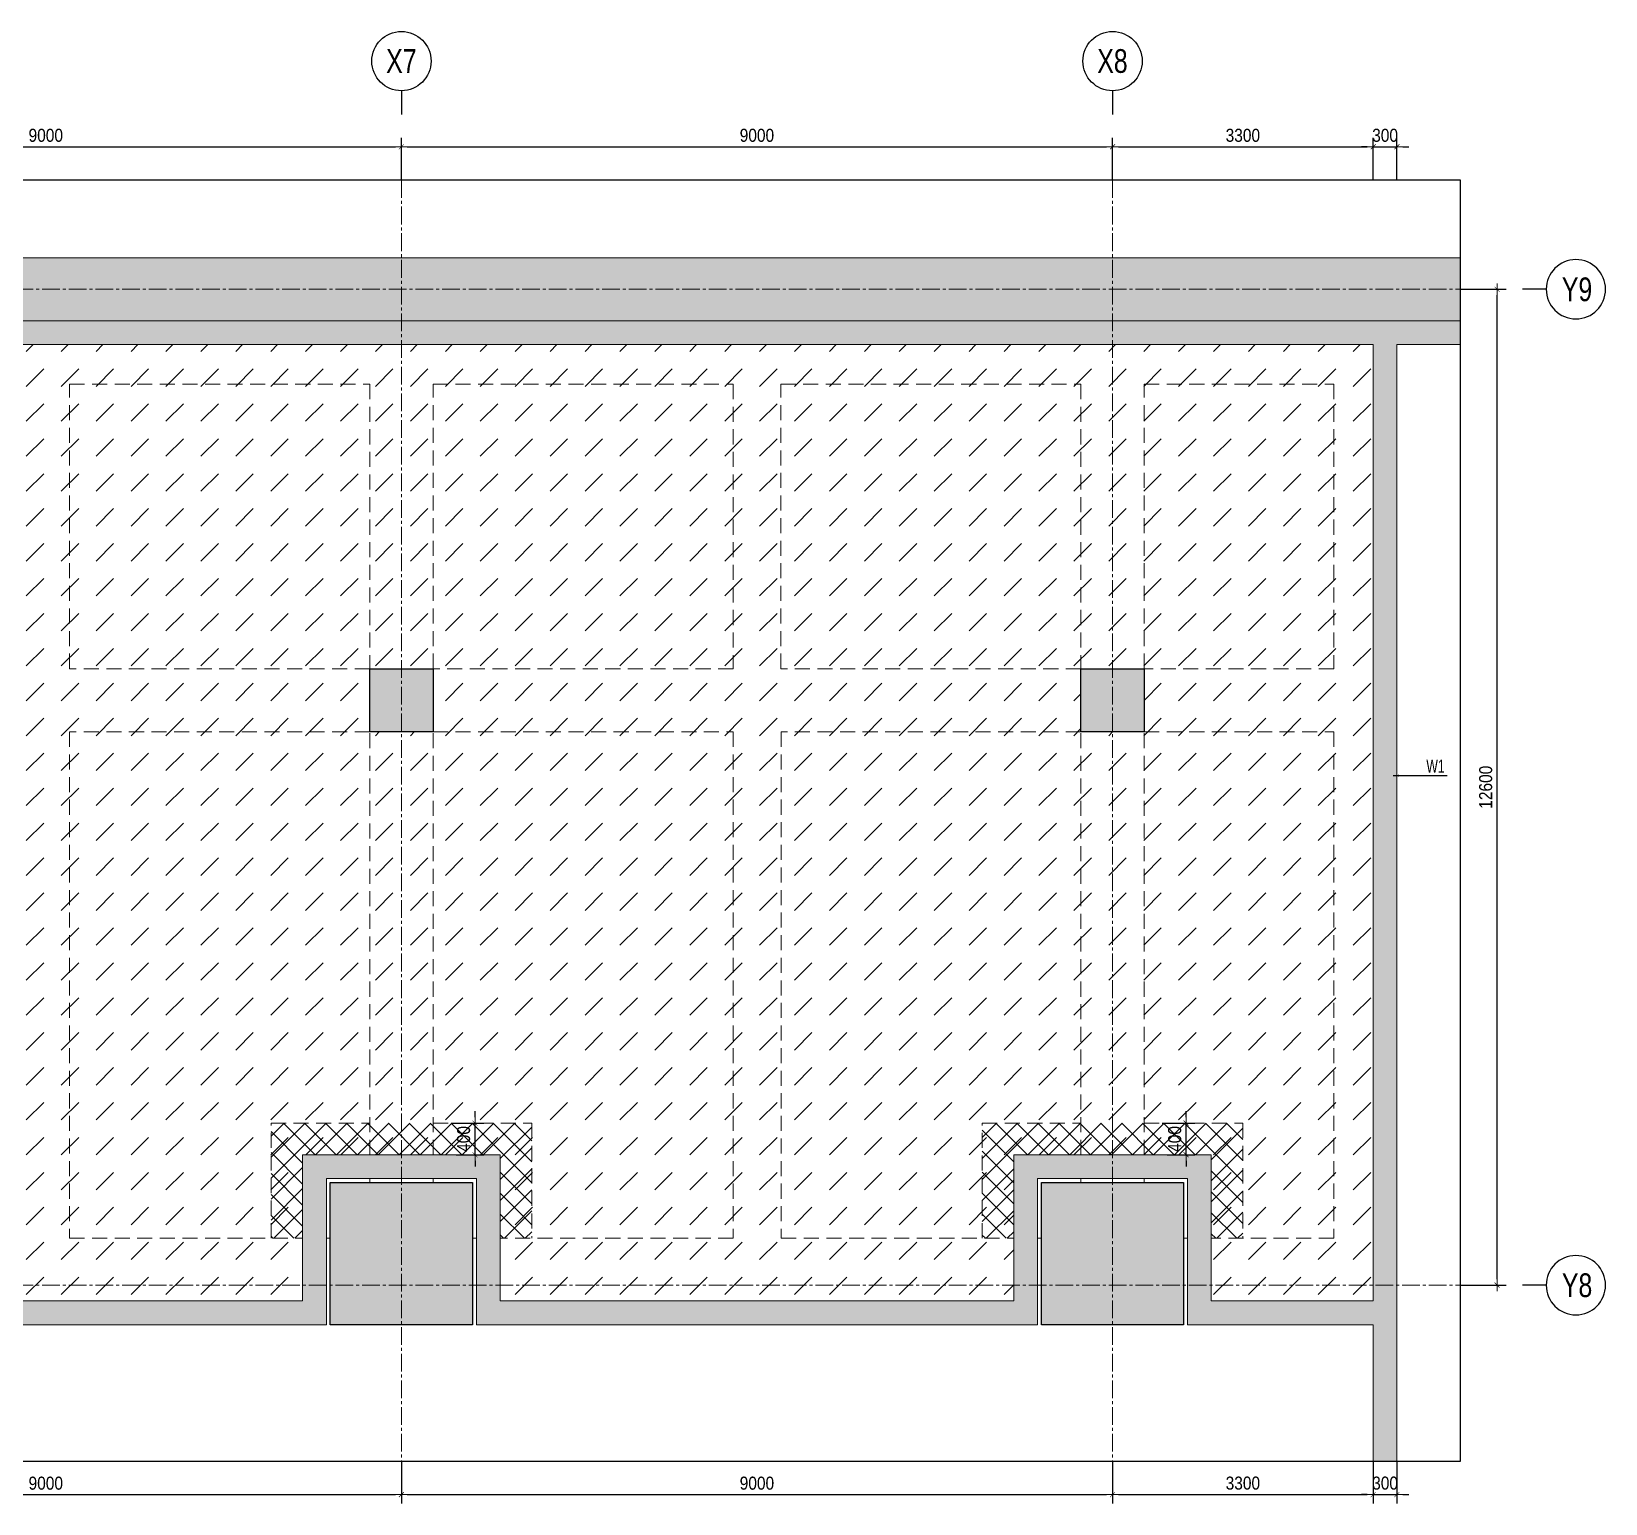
# Model space of a CAD drawing. Extents: x 512210 to 544733856, y -92216 to 2317910607.
# Drawn here: x 730915 to 750836, y -16191 to 2432 of the extents above; entities that cross this region are included whole.
import ezdxf
from ezdxf.enums import TextEntityAlignment as Align

# ---------------------------------------------------------------- set-up
doc = ezdxf.new("R2010")
doc.units = 0
doc.header["$LTSCALE"] = 300
doc.header["$MEASUREMENT"] = 0
doc.linetypes.add('CENTER2', pattern=[1.125, 0.75, -0.125, 0.125, -0.125])
doc.linetypes.add('HIDDEN2', pattern=[4.7625, 3.175, -1.5875])
doc.layers.get('0').update_dxf_attribs({"linetype": 'CONTINUOUS'})
doc.layers.get('DEFPOINTS').update_dxf_attribs({"linetype": 'CONTINUOUS'})
for name, color, linetype, lineweight in [('00-TT.Dim', 8, 'CONTINUOUS', 13), ('NDC_S_AXIS', 5, 'CENTER2', 15), ('NDC_S_BEAM', 3, 'HIDDEN2', 20), ('NDC_S_DIM', 1, 'CONTINUOUS', 15), ('NDC_S_HATCH COLUMN AND WALL', 251, 'CONTINUOUS', 13), ('NDC_S_HATCH MATERIAL', 8, 'CONTINUOUS', 13), ('NDC_S_SLAB', 2, 'CONTINUOUS', 18)]:
    doc.layers.add(name, color=color, linetype=linetype, lineweight=lineweight)
doc.layers.add('A-SYM', color=7, linetype='CONTINUOUS')
doc.layers.add('NDC_S-COLUMN', color=4, linetype='CONTINUOUS')
doc.styles.add('02. TT-ArialS', font='3t-unicode.shx', dxfattribs={"width": 0.7})
doc.styles.add('Heerim', font='', dxfattribs={"width": 0.8})
doc.styles.add('NDC_ARIAL', font='arial.ttf', dxfattribs={"width": 0.85})
doc.styles.get('Heerim').set_extended_font_data('Dotum')
doc.dimstyles.new('NDC_1-75', dxfattribs={"dimscale": 75, "dimtxt": 2.2, "dimasz": 1, "dimexe": 1.5, "dimexo": 0, "dimgap": 0.8, "dimtad": 1, "dimdec": 0, "dimdsep": 46, "dimtxsty": 'NDC_ARIAL', "dimblk": 'DIMMARK', "dimcen": 49999.938995, "dimdle": 1.5, "dimclrd": 1, "dimclre": 1, "dimclrt": 3, "dimadec": 0, "dimazin": 0, "dimtfac": 1, "dimtdec": 0, "dimtix": 1, "dimtmove": 1, "dimatfit": 3, "dimfxl": 1, "dimarcsym": 0})
pattern_1 = [(45, (0, 4129.25), (-132.58252, 132.58252), []), (135, (0, 4129.25), (-132.58252, -132.58252), [])]

# ---------------------------------------------------------------- blocks, each defined once
blk = doc.blocks.new('*U1')
for q in [(0, 0), (0, 2)]:
    blk.add_line((0, 4), q)
blk.add_circle((0, 9), 5)
at = {"style": 'Heerim', "width": 0.8}
blk.add_attdef('NO', text='', height=4, dxfattribs=at).set_placement((-0.01, 9.02), align=Align.MIDDLE_CENTER)
blk = doc.blocks.new('DIMMARK')
at = {"layer": 'NDC_S_DIM', "color": 1}
blk.add_line((-1.5, 0), (1, 0), dxfattribs=at)
at = {"layer": 'NDC_S_DIM', "color": 2, "const_width": 0.1}
blk.add_lwpolyline([(-0.42, -0.42), (0.42, 0.42)], dxfattribs=at)
blk = doc.blocks.new('*D516')
at = {"layer": 'DEFPOINTS', "color": 0, "transparency": 16777216}
for p in [(735596, 974), (726596, 554), (735596, 554)]:
    blk.add_point(p, dxfattribs=at)
at = {"layer": 'NDC_S_DIM', "color": 1, "lineweight": -2, "transparency": 16777216}
for p, q in [((726596, 554), (726596, 1086)), ((735596, 554), (735596, 1086)), ((726671, 974), (735521, 974))]:
    blk.add_line(p, q, dxfattribs=at)
at = {"layer": 'NDC_S_DIM', "color": 1, "lineweight": -2, "transparency": 16777216, "xscale": 75, "yscale": 75, "zscale": 75, "rotation": 180}
blk.add_blockref('DIMMARK', (726596, 974), dxfattribs=at)
at = {"layer": 'NDC_S_DIM', "color": 1, "lineweight": -2, "transparency": 16777216, "xscale": 75, "yscale": 75, "zscale": 75}
blk.add_blockref('DIMMARK', (735596, 974), dxfattribs=at)
at = {"layer": 'NDC_S_DIM', "color": 3, "transparency": 16777216, "insert": (731096, 1118), "char_height": 165, "attachment_point": 5, "style": 'NDC_ARIAL'}
blk.add_mtext('9000', dxfattribs=at)
blk = doc.blocks.new('*D517')
at = {"layer": 'DEFPOINTS', "color": 0, "transparency": 16777216}
for p in [(744596, 974), (735596, 554), (744596, 554)]:
    blk.add_point(p, dxfattribs=at)
at = {"layer": 'NDC_S_DIM', "color": 1, "lineweight": -2, "transparency": 16777216}
for p, q in [((735596, 554), (735596, 1086)), ((744596, 554), (744596, 1086)), ((735671, 974), (744521, 974))]:
    blk.add_line(p, q, dxfattribs=at)
at = {"layer": 'NDC_S_DIM', "color": 1, "lineweight": -2, "transparency": 16777216, "xscale": 75, "yscale": 75, "zscale": 75, "rotation": 180}
blk.add_blockref('DIMMARK', (735596, 974), dxfattribs=at)
at = {"layer": 'NDC_S_DIM', "color": 1, "lineweight": -2, "transparency": 16777216, "xscale": 75, "yscale": 75, "zscale": 75}
blk.add_blockref('DIMMARK', (744596, 974), dxfattribs=at)
at = {"layer": 'NDC_S_DIM', "color": 3, "transparency": 16777216, "insert": (740096, 1118), "char_height": 165, "attachment_point": 5, "style": 'NDC_ARIAL'}
blk.add_mtext('9000', dxfattribs=at)
blk = doc.blocks.new('*D518')
at = {"layer": 'DEFPOINTS', "color": 0, "transparency": 16777216}
for p in [(747896, 974), (744596, 554), (747896, 554)]:
    blk.add_point(p, dxfattribs=at)
at = {"layer": 'NDC_S_DIM', "color": 1, "lineweight": -2, "transparency": 16777216}
for p, q in [((744596, 554), (744596, 1086)), ((747896, 554), (747896, 1086)), ((744671, 974), (747821, 974))]:
    blk.add_line(p, q, dxfattribs=at)
at = {"layer": 'NDC_S_DIM', "color": 1, "lineweight": -2, "transparency": 16777216, "xscale": 75, "yscale": 75, "zscale": 75, "rotation": 180}
blk.add_blockref('DIMMARK', (744596, 974), dxfattribs=at)
at = {"layer": 'NDC_S_DIM', "color": 1, "lineweight": -2, "transparency": 16777216, "xscale": 75, "yscale": 75, "zscale": 75}
blk.add_blockref('DIMMARK', (747896, 974), dxfattribs=at)
at = {"layer": 'NDC_S_DIM', "color": 3, "transparency": 16777216, "insert": (746246, 1118), "char_height": 165, "attachment_point": 5, "style": 'NDC_ARIAL'}
blk.add_mtext('3300', dxfattribs=at)
blk = doc.blocks.new('*D519')
at = {"layer": 'DEFPOINTS', "color": 0, "transparency": 16777216}
for p in [(748196, 974), (747896, 554), (748196, 554)]:
    blk.add_point(p, dxfattribs=at)
at = {"layer": 'NDC_S_DIM', "color": 1, "lineweight": -2, "transparency": 16777216}
for p, q in [((747896, 554), (747896, 1086)), ((748196, 554), (748196, 1086)), ((747821, 974), (747746, 974)), ((747896, 974), (748196, 974)), ((748271, 974), (748346, 974))]:
    blk.add_line(p, q, dxfattribs=at)
at = {"layer": 'NDC_S_DIM', "color": 1, "lineweight": -2, "transparency": 16777216, "xscale": 75, "yscale": 75, "zscale": 75}
blk.add_blockref('DIMMARK', (747896, 974), dxfattribs=at)
at = {"layer": 'NDC_S_DIM', "color": 1, "lineweight": -2, "transparency": 16777216, "xscale": 75, "yscale": 75, "zscale": 75, "rotation": 180}
blk.add_blockref('DIMMARK', (748196, 974), dxfattribs=at)
at = {"layer": 'NDC_S_DIM', "color": 3, "transparency": 16777216, "insert": (748046, 1118), "char_height": 165, "attachment_point": 5, "style": 'NDC_ARIAL'}
blk.add_mtext('300', dxfattribs=at)
blk = doc.blocks.new('*D522')
at = {"layer": 'DEFPOINTS', "color": 0, "transparency": 16777216}
for p in [(726596, -15659), (735596, -15659), (735596, -16079)]:
    blk.add_point(p, dxfattribs=at)
at = {"layer": 'NDC_S_DIM', "color": 1, "lineweight": -2, "transparency": 16777216}
for p, q in [((726596, -15659), (726596, -16191)), ((735596, -15659), (735596, -16191)), ((726671, -16079), (735521, -16079))]:
    blk.add_line(p, q, dxfattribs=at)
at = {"layer": 'NDC_S_DIM', "color": 1, "lineweight": -2, "transparency": 16777216, "xscale": 75, "yscale": 75, "zscale": 75, "rotation": 180}
blk.add_blockref('DIMMARK', (726596, -16079), dxfattribs=at)
at = {"layer": 'NDC_S_DIM', "color": 1, "lineweight": -2, "transparency": 16777216, "xscale": 75, "yscale": 75, "zscale": 75}
blk.add_blockref('DIMMARK', (735596, -16079), dxfattribs=at)
at = {"layer": 'NDC_S_DIM', "color": 3, "transparency": 16777216, "insert": (731096, -15935), "char_height": 165, "attachment_point": 5, "style": 'NDC_ARIAL'}
blk.add_mtext('9000', dxfattribs=at)
blk = doc.blocks.new('*D523')
at = {"layer": 'DEFPOINTS', "color": 0, "transparency": 16777216}
for p in [(735596, -15659), (744596, -15659), (744596, -16079)]:
    blk.add_point(p, dxfattribs=at)
at = {"layer": 'NDC_S_DIM', "color": 1, "lineweight": -2, "transparency": 16777216}
for p, q in [((735596, -15659), (735596, -16191)), ((744596, -15659), (744596, -16191)), ((735671, -16079), (744521, -16079))]:
    blk.add_line(p, q, dxfattribs=at)
at = {"layer": 'NDC_S_DIM', "color": 1, "lineweight": -2, "transparency": 16777216, "xscale": 75, "yscale": 75, "zscale": 75, "rotation": 180}
blk.add_blockref('DIMMARK', (735596, -16079), dxfattribs=at)
at = {"layer": 'NDC_S_DIM', "color": 1, "lineweight": -2, "transparency": 16777216, "xscale": 75, "yscale": 75, "zscale": 75}
blk.add_blockref('DIMMARK', (744596, -16079), dxfattribs=at)
at = {"layer": 'NDC_S_DIM', "color": 3, "transparency": 16777216, "insert": (740096, -15935), "char_height": 165, "attachment_point": 5, "style": 'NDC_ARIAL'}
blk.add_mtext('9000', dxfattribs=at)
blk = doc.blocks.new('*D524')
at = {"layer": 'DEFPOINTS', "color": 0, "transparency": 16777216}
for p in [(744596, -15659), (747896, -15659), (747896, -16079)]:
    blk.add_point(p, dxfattribs=at)
at = {"layer": 'NDC_S_DIM', "color": 1, "lineweight": -2, "transparency": 16777216}
for p, q in [((744596, -15659), (744596, -16191)), ((747896, -15659), (747896, -16191)), ((744671, -16079), (747821, -16079))]:
    blk.add_line(p, q, dxfattribs=at)
at = {"layer": 'NDC_S_DIM', "color": 1, "lineweight": -2, "transparency": 16777216, "xscale": 75, "yscale": 75, "zscale": 75, "rotation": 180}
blk.add_blockref('DIMMARK', (744596, -16079), dxfattribs=at)
at = {"layer": 'NDC_S_DIM', "color": 1, "lineweight": -2, "transparency": 16777216, "xscale": 75, "yscale": 75, "zscale": 75}
blk.add_blockref('DIMMARK', (747896, -16079), dxfattribs=at)
at = {"layer": 'NDC_S_DIM', "color": 3, "transparency": 16777216, "insert": (746246, -15934), "char_height": 165, "attachment_point": 5, "style": 'NDC_ARIAL'}
blk.add_mtext('3300', dxfattribs=at)
blk = doc.blocks.new('*D525')
at = {"layer": 'DEFPOINTS', "color": 0, "transparency": 16777216}
for p in [(747896, -15659), (748196, -15659), (748196, -16079)]:
    blk.add_point(p, dxfattribs=at)
at = {"layer": 'NDC_S_DIM', "color": 1, "lineweight": -2, "transparency": 16777216}
for p, q in [((747896, -15659), (747896, -16191)), ((748196, -15659), (748196, -16191)), ((747821, -16079), (747746, -16079)), ((747896, -16079), (748196, -16079)), ((748271, -16079), (748346, -16079))]:
    blk.add_line(p, q, dxfattribs=at)
at = {"layer": 'NDC_S_DIM', "color": 1, "lineweight": -2, "transparency": 16777216, "xscale": 75, "yscale": 75, "zscale": 75}
blk.add_blockref('DIMMARK', (747896, -16079), dxfattribs=at)
at = {"layer": 'NDC_S_DIM', "color": 1, "lineweight": -2, "transparency": 16777216, "xscale": 75, "yscale": 75, "zscale": 75, "rotation": 180}
blk.add_blockref('DIMMARK', (748196, -16079), dxfattribs=at)
at = {"layer": 'NDC_S_DIM', "color": 3, "transparency": 16777216, "insert": (748046, -15934), "char_height": 165, "attachment_point": 5, "style": 'NDC_ARIAL'}
blk.add_mtext('300', dxfattribs=at)
blk = doc.blocks.new('*D529')
at = {"layer": 'DEFPOINTS', "color": 0, "transparency": 16777216}
for p in [(748996, -829), (749464, -829), (748996, -13429)]:
    blk.add_point(p, dxfattribs=at)
at = {"layer": 'NDC_S_DIM', "color": 1, "lineweight": -2, "transparency": 16777216}
for p, q in [((748996, -829), (749577, -829)), ((749464, -13354), (749464, -904)), ((748996, -13429), (749577, -13429))]:
    blk.add_line(p, q, dxfattribs=at)
at = {"layer": 'NDC_S_DIM', "color": 1, "lineweight": -2, "transparency": 16777216, "xscale": 75, "yscale": 75, "zscale": 75}
for p, rotation in [((749464, -829), 90), ((749464, -13429), 270)]:
    blk.add_blockref('DIMMARK', p, dxfattribs=dict(at, rotation=rotation))
at = {"layer": 'NDC_S_DIM', "color": 3, "transparency": 16777216, "insert": (749320, -7129), "char_height": 165, "attachment_point": 5, "rotation": 90, "style": 'NDC_ARIAL'}
blk.add_mtext('12600', dxfattribs=at)
blk = doc.blocks.new('*D681')
at = {"layer": 'DEFPOINTS', "color": 0, "transparency": 16777216}
for p in [(736225, -11379), (736528, -11379), (736290, -11779)]:
    blk.add_point(p, dxfattribs=at)
at = {"layer": 'NDC_S_DIM', "color": 1, "lineweight": -2, "transparency": 16777216}
for p, q in [((736528, -11304), (736528, -11229)), ((736225, -11379), (736640, -11379)), ((736528, -11779), (736528, -11379)), ((736290, -11779), (736640, -11779)), ((736528, -11854), (736528, -11929))]:
    blk.add_line(p, q, dxfattribs=at)
at = {"layer": 'NDC_S_DIM', "color": 1, "lineweight": -2, "transparency": 16777216, "xscale": 75, "yscale": 75, "zscale": 75}
for p, rotation in [((736528, -11379), 270), ((736528, -11779), 90)]:
    blk.add_blockref('DIMMARK', p, dxfattribs=dict(at, rotation=rotation))
at = {"layer": 'NDC_S_DIM', "color": 3, "transparency": 16777216, "insert": (736384, -11579), "char_height": 165, "attachment_point": 5, "rotation": 90, "style": 'NDC_ARIAL'}
blk.add_mtext('400', dxfattribs=at)
blk = doc.blocks.new('*D682')
at = {"layer": 'DEFPOINTS', "color": 0, "transparency": 16777216}
for p in [(745225, -11379), (745528, -11379), (745290, -11779)]:
    blk.add_point(p, dxfattribs=at)
at = {"layer": 'NDC_S_DIM', "color": 1, "lineweight": -2, "transparency": 16777216}
for p, q in [((745528, -11304), (745528, -11229)), ((745225, -11379), (745640, -11379)), ((745528, -11779), (745528, -11379)), ((745290, -11779), (745640, -11779)), ((745528, -11854), (745528, -11929))]:
    blk.add_line(p, q, dxfattribs=at)
at = {"layer": 'NDC_S_DIM', "color": 1, "lineweight": -2, "transparency": 16777216, "xscale": 75, "yscale": 75, "zscale": 75}
for p, rotation in [((745528, -11379), 270), ((745528, -11779), 90)]:
    blk.add_blockref('DIMMARK', p, dxfattribs=dict(at, rotation=rotation))
at = {"layer": 'NDC_S_DIM', "color": 3, "transparency": 16777216, "insert": (745384, -11579), "char_height": 165, "attachment_point": 5, "rotation": 90, "style": 'NDC_ARIAL'}
blk.add_mtext('400', dxfattribs=at)

msp = doc.modelspace()

# ---------------------------------------------------------------- hatches: boundary and pattern name
at = {"layer": 'NDC_S_HATCH COLUMN AND WALL'}
for points in [[(735196.5, -5629.1), (735996.5, -5629.1), (735996.5, -6429.1), (735196.5, -6429.1)], [(744196.5, -5629.1), (744996.5, -5629.1), (744996.5, -6429.1), (744196.5, -6429.1)], [(734696.5, -12129.1), (736496.5, -12129.1), (736496.5, -13929.1), (734696.5, -13929.1)], [(743696.5, -12129.1), (745496.5, -12129.1), (745496.5, -13929.1), (743696.5, -13929.1)]]:
    msp.add_hatch(color=256, dxfattribs=at).paths.add_polyline_path(points)
at = {"layer": 'NDC_S_HATCH MATERIAL'}
h = msp.add_hatch(dxfattribs=at)
h.set_pattern_fill('BT-01', color=256, scale=100, style=0, pattern_type=2)
h.set_pattern_definition([(50, (63075, 4129.25), (717.2602, -62.75213), [75, -825]), (355, (63075, 4129.25), (-138.7513, 752.1921), [60, -660]), (100.4514, (63134.8, 4124), (578.5094, 689.43954), [63.7402, -701.1421]), (46.1842, (63075, 4329.25), (1067.241, -165.519), [112.5, -1237.5]), (96.6356, (63163.9, 4315.5), (934.6627, 974.1179), [95.6103, -1051.713]), (351.1842, (63075, 4329.3), (934.662, 974.1186), [90, -990]), (21, (63175, 4279.25), (596.90705, -402.6189), [75, -825]), (326, (63175, 4279.25), (243.3153, 725.15005), [60, -660]), (71.4514, (63224.74, 4245.7), (840.2226, 322.5305), [63.7402, -701.1421]), (37.5, (63075, 4129.25), (12.15986, 332.89385), [0, -652, 0, -670, 0, -662.5]), (7.5, (63075, 4129.25), (263.06954, 394.41171), [0, -382, 0, -637, 0, -252.5]), (327.5, (62852, 4129.25), (533.82244, -22.55487), [0, -250, 0, -780, 0, -1035]), (317.5, (62752, 4129.25), (583.18617, 100.10498), [0, -325, 0, -518, 0, -735]), (45, (63075, 4129.25), (-300.52038, 300.52038), []), (45, (63075, 4251.75), (-300.52038, 300.52038), [])])
h.paths.add_polyline_path([(748995.9, -429.1), (705736.7, -429.1), (705736.7, -1229.1), (748995.9, -1229.1)])
h = msp.add_hatch(dxfattribs=at)
h.set_pattern_fill('BT-01', color=256, scale=50, pattern_type=2)
h.set_pattern_definition([(50, (63075, 4129.25), (358.63009, -31.37607), [37.5, -412.5]), (355, (63075, 4129.25), (-69.37567, 376.09607), [30, -330]), (100.4514, (63104.9, 4126.64), (289.25469, 344.71977), [31.8701, -350.57106]), (46.1842, (63075, 4229.25), (533.62052, -82.7595), [56.25, -618.75]), (96.6356, (63119.47, 4222.36), (467.33135, 487.05894), [47.80514, -525.8565]), (351.1842, (63075, 4229.25), (467.33097, 487.0593), [45, -495]), (21, (63125, 4204.25), (298.45353, -201.30945), [37.5, -412.5]), (326, (63125, 4204.25), (121.65767, 362.57502), [30, -330]), (71.4514, (63149.87, 4187.48), (420.11131, 161.26525), [31.8701, -350.57106]), (37.5, (63075, 4129.25), (6.079928, 166.446927), [0, -326, 0, -335, 0, -331.25]), (7.5, (63075, 4129.25), (131.53477, 197.205856), [0, -191, 0, -318.5, 0, -126.25]), (327.5, (62963.5, 4129.25), (266.911218, -11.277436), [0, -125, 0, -390, 0, -517.5]), (317.5, (62913.5, 4129.25), (291.593085, 50.05249), [0, -162.5, 0, -259, 0, -367.5]), (45, (63075, 4129.25), (-150.26019, 150.26019), []), (45, (63075, 4190.5), (-150.26019, 150.26019), [])])
h.paths.add_polyline_path([(748196.5, -1529.1), (748995.9, -1529.1), (748995.9, -1229.1), (706496.5, -1229.1), (706496.5, -5579.1), (707346.5, -5579.1), (707346.5, -6479.1), (706496.5, -6479.1), (706496.5, -12979.1), (707346.5, -12979.1), (707346.5, -13929.1), (715196.5, -13929.1), (715196.5, -13429.1), (716996.5, -13429.1), (716996.5, -13929.1), (725646.5, -13929.1), (725646.5, -12479.1), (727546.5, -12479.1), (727546.5, -13929.1), (734646.5, -13929.1), (734646.5, -12079.1), (736546.5, -12079.1), (736546.5, -13929.1), (743646.5, -13929.1), (743646.5, -12079.1), (745546.5, -12079.1), (745546.5, -13929.1), (747896.5, -13929.1), (747896.5, -15659.1), (748196.5, -15659.1)])
h.paths.add_polyline_path([(706796.5, -1529.1), (747896.5, -1529.1), (747896.5, -13629.1), (745846.5, -13629.1), (745846.5, -11779.1), (743346.5, -11779.1), (743346.5, -13629.1), (736846.5, -13629.1), (736846.5, -11779.1), (734346.5, -11779.1), (734346.5, -13629.1), (727846.5, -13629.1), (727846.5, -12179.1), (725346.5, -12179.1), (725346.5, -13629.1), (717296.5, -13629.1), (717296.5, -13129.1), (714896.5, -13129.1), (714896.5, -13629.1), (707646.5, -13629.1), (707646.5, -12679.1), (706796.5, -12679.1), (706796.5, -6779.1), (707646.5, -6779.1), (707646.5, -5279.1), (706796.5, -5279.1)], flags=16)
h = msp.add_hatch(dxfattribs=at)
h.set_pattern_fill('DASH', color=256, scale=2500, angle=45)
h.set_pattern_definition([(45, (63075, 4129.25), (0, 441.94174), [312.5, -312.5])])
h.paths.add_polyline_path([(747896.5, -1529.1), (706796.5, -1529.1), (706796.5, -5279.1), (707646.5, -5279.1), (707646.5, -6779.1), (706796.5, -6779.1), (706796.5, -12679.1), (707646.5, -12679.1), (707646.5, -13629.1), (714896.5, -13629.1), (714896.5, -13129.1), (717296.5, -13129.1), (717296.5, -13629.1), (725346.5, -13629.1), (725346.5, -12179.1), (727846.5, -12179.1), (727846.5, -13629.1), (734346.5, -13629.1), (734346.5, -11779.1), (736846.5, -11779.1), (736846.5, -13629.1), (743346.5, -13629.1), (743346.5, -11779.1), (745846.5, -11779.1), (745846.5, -13629.1), (747896.5, -13629.1)])
h.paths.add_polyline_path([(726196.5, -6429.1), (726196.5, -5629.1), (726996.5, -5629.1), (726996.5, -6429.1)], flags=16)
h.paths.add_polyline_path([(716496.5, -6429.1), (715696.5, -6429.1), (715696.5, -5629.1), (716496.5, -5629.1)], flags=16)
h.paths.add_polyline_path([(735196.5, -6429.1), (735196.5, -5629.1), (735996.5, -5629.1), (735996.5, -6429.1)], flags=16)
h.paths.add_polyline_path([(744196.5, -6429.1), (744196.5, -5629.1), (744996.5, -5629.1), (744996.5, -6429.1)], flags=16)
h.paths.add_polyline_path([(729376.5, -1907.7), (729618.5, -1907.7), (729618.5, -1660.2), (729376.5, -1660.2)], flags=24)
h = msp.add_hatch(dxfattribs=at)
h.set_pattern_fill('ANSI37', color=256, scale=1500)
h.set_pattern_definition(pattern_1)
h.paths.add_polyline_path([(733946.5, -12835.5), (733946.5, -11379.1), (737246.5, -11379.1), (737246.5, -12835.5), (736846.5, -12835.5), (736846.5, -11779.1), (734346.5, -11779.1), (734346.5, -12835.5)])
h = msp.add_hatch(dxfattribs=at)
h.set_pattern_fill('ANSI37', color=256, scale=1500)
h.set_pattern_definition(pattern_1)
h.paths.add_polyline_path([(742946.5, -12835.5), (742946.5, -11379.1), (746246.5, -11379.1), (746246.5, -12835.5), (745846.5, -12835.5), (745846.5, -11779.1), (743346.5, -11779.1), (743346.5, -12835.5)])

# ---------------------------------------------------------------- linework, layer by layer
at = {"layer": 'DEFPOINTS'}
msp.add_lwpolyline([(705736.7, 554), (748995.9, 554), (748995.9, -15659.1), (705736.7, -15659.1)], close=True, dxfattribs=at)
at = {"layer": 'NDC_S-COLUMN'}
for points in [[(735196.5, -5629.1), (735996.5, -5629.1), (735996.5, -6429.1), (735196.5, -6429.1)], [(744196.5, -5629.1), (744996.5, -5629.1), (744996.5, -6429.1), (744196.5, -6429.1)], [(734696.5, -12129.1), (736496.5, -12129.1), (736496.5, -13929.1), (734696.5, -13929.1)], [(743696.5, -12129.1), (745496.5, -12129.1), (745496.5, -13929.1), (743696.5, -13929.1)]]:
    msp.add_lwpolyline(points, close=True, dxfattribs=at)
at = {"layer": 'NDC_S_AXIS'}
for points in [[(735596.5, 554), (735596.5, -15659.1)], [(744596.5, 554), (744596.5, -15659.1)], [(705736.7, -829.1), (748995.9, -829.1)], [(705736.7, -13429.1), (748995.9, -13429.1)]]:
    msp.add_lwpolyline(points, dxfattribs=at)
at = {"layer": 'NDC_S_BEAM', "ltscale": 0.2}
for points in [[(731396.5, -2029.1), (735196.5, -2029.1), (735196.5, -5629.1), (731396.5, -5629.1)], [(735996.5, -2029.1), (739796.5, -2029.1), (739796.5, -5629.1), (735996.5, -5629.1)], [(740396.5, -2029.1), (744196.5, -2029.1), (744196.5, -5629.1), (740396.5, -5629.1)], [(744996.5, -2029.1), (747396.5, -2029.1), (747396.5, -5629.1), (744996.5, -5629.1)]]:
    msp.add_lwpolyline(points, close=True, dxfattribs=at)
for points in [[(735196.5, -11779.1), (735196.5, -6429.1), (731396.5, -6429.1), (731396.5, -12835.5), (734346.5, -12835.5)], [(735996.5, -11779.1), (735996.5, -6429.1), (739796.5, -6429.1), (739796.5, -12835.5), (736846.5, -12835.5)], [(744196.5, -11779.1), (744196.5, -6429.1), (740404.2, -6429.1), (740404.2, -12835.5), (743346.5, -12835.5)], [(744996.5, -11779.1), (744996.5, -6429.1), (747396.5, -6429.1), (747396.5, -12835.5), (745846.5, -12835.5)], [(735196.5, -12129.1), (735196.5, -12079.1)], [(735996.5, -12129.1), (735996.5, -12079.1)], [(744196.5, -12129.1), (744196.5, -12079.1)], [(744996.5, -12129.1), (744996.5, -12079.1)], [(734646.5, -12835.5), (734696.5, -12835.5)], [(736546.5, -12835.5), (736496.5, -12835.5)], [(743646.5, -12835.5), (743696.5, -12835.5)], [(745546.5, -12835.5), (745496.5, -12835.5)]]:
    msp.add_lwpolyline(points, dxfattribs=at)
at = {"layer": 'NDC_S_BEAM', "color": 2, "ltscale": 0.2}
for points in [[(733946.5, -12835.5), (733946.5, -11379.1), (735196.5, -11379.1)], [(735996.5, -11379.1), (737246.5, -11379.1), (737246.5, -12835.5)], [(742946.5, -12835.5), (742946.5, -11379.1), (744196.5, -11379.1)], [(744996.5, -11379.1), (746246.5, -11379.1), (746246.5, -12835.5)]]:
    msp.add_lwpolyline(points, dxfattribs=at)
at = {"layer": 'NDC_S_DIM', "color": 8}
msp.add_lwpolyline([(705736.7, 554), (748995.9, 554), (748995.9, -15659.1), (705736.7, -15659.1)], close=True, dxfattribs=at)
at = {"layer": 'NDC_S_SLAB'}
for points in [[(705736.7, -429.1), (748995.9, -429.1)], [(705736.7, -1229.1), (748995.9, -1229.1)], [(727846.5, -13629.1), (734346.5, -13629.1), (734346.5, -11779.1), (736846.5, -11779.1), (736846.5, -13629.1), (743346.5, -13629.1), (743346.5, -11779.1), (745846.5, -11779.1), (745846.5, -13629.1), (747896.5, -13629.1), (747896.5, -1529.1), (706796.5, -1529.1)], [(706796.5, -1529.1), (747896.5, -1529.1), (747896.5, -13629.1)], [(748196.5, -1529.1), (748196.5, -15659.1)], [(748196.5, -1529.1), (748995.9, -1529.1)], [(727546.5, -13929.1), (734646.5, -13929.1), (734646.5, -12079.1), (736546.5, -12079.1), (736546.5, -13929.1), (743646.5, -13929.1), (743646.5, -12079.1), (745546.5, -12079.1), (745546.5, -13929.1), (747896.5, -13929.1), (747896.5, -15659.1)]]:
    msp.add_lwpolyline(points, dxfattribs=at)

# ---------------------------------------------------------------- block references
at = {"layer": 'A-SYM', "xscale": 75, "yscale": 75, "zscale": 75}
for p, values in [((735596.5, 1382.5), {'NO': 'X7'}), ((744596.5, 1382.5), {'NO': 'X8'})]:
    msp.add_blockref('*U1', p, dxfattribs=at).add_auto_attribs(values)
at = {"layer": 'A-SYM'}
ref = msp.add_blockref('*U1', (749785.8, -829.1), dxfattribs=dict(at, xscale=-75.00000000000028, yscale=75.00000000000028, zscale=75.00000000000028, rotation=270))
ref.add_attrib('NO', 'Y9', dxfattribs={"layer": '0', "height": 300, "style": 'Heerim', "width": 0.8}).set_placement((750475.5, -829.6), align=Align.MIDDLE_CENTER)
ref = msp.add_blockref('*U1', (749785.8, -13429.1), dxfattribs=dict(at, xscale=-75.00000000000028, yscale=75.00000000000028, zscale=75.00000000000028, rotation=270))
ref.add_attrib('NO', 'Y8', dxfattribs={"layer": '0', "height": 300, "style": 'Heerim', "width": 0.8}).set_placement((750476.1, -13429.6), align=Align.MIDDLE_CENTER)

# ---------------------------------------------------------------- texts
at = {"layer": '00-TT.Dim', "color": 90, "style": '02. TT-ArialS', "width": 0.7}
msp.add_text('W1', height=165, dxfattribs=at).set_placement((748568.3, -6944.6))

# ---------------------------------------------------------------- dimensions: what is measured, and where the dimension line sits
at = {"layer": 'NDC_S_DIM'}
for base, p1, p2, picture, middle in [((735596.5, 973.8), (726596.5, 554), (735596.5, 554), '*D516', (731096.5, 1118)), ((744596.5, 973.8), (735596.5, 554), (744596.5, 554), '*D517', (740096.5, 1118)), ((747896.5, 973.8), (744596.5, 554), (747896.5, 554), '*D518', (746246.5, 1118.1)), ((748196.5, 973.8), (747896.5, 554), (748196.5, 554), '*D519', (748046.5, 1118.1)), ((735596.5, -16078.8), (726596.5, -15659.1), (735596.5, -15659.1), '*D522', (731096.5, -15934.6)), ((744596.5, -16078.8), (735596.5, -15659.1), (744596.5, -15659.1), '*D523', (740096.5, -15934.6)), ((747896.5, -16078.8), (744596.5, -15659.1), (747896.5, -15659.1), '*D524', (746246.5, -15934.5)), ((748196.5, -16078.8), (747896.5, -15659.1), (748196.5, -15659.1), '*D525', (748046.5, -15934.5))]:
    dim = msp.add_linear_dim(base=base, p1=p1, p2=p2, dimstyle='NDC_1-75', dxfattribs=at)
    dim.commit()
    dim.dimension.update_dxf_attribs({"geometry": picture, "text_midpoint": middle})
for base, p1, p2, picture, middle in [((749464.3, -829.1), (748995.9, -13429.1), (748995.9, -829.1), '*D529', (749320.1, -7129.1)), ((736527.8, -11379.1), (736289.6, -11779.1), (736225.5, -11379.1), '*D681', (736383.5, -11579.1)), ((745527.8, -11379.1), (745289.6, -11779.1), (745225.5, -11379.1), '*D682', (745383.5, -11579.1))]:
    dim = msp.add_linear_dim(base=base, p1=p1, p2=p2, angle=90, dimstyle='NDC_1-75', dxfattribs=at)
    dim.commit()
    dim.dimension.update_dxf_attribs({"geometry": picture, "text_midpoint": middle})

# ---------------------------------------------------------------- leaders
at = {"layer": 'NDC_S_BEAM'}
msp.add_leader([(748147.2, -6982.1), (748499.6, -6982.1), (748832.9, -6982.1)], dimstyle='NDC_1-75', override={"dimgap": 0.8, "dimtad": 0}, dxfattribs=at)

doc.saveas('drawing.dxf')
